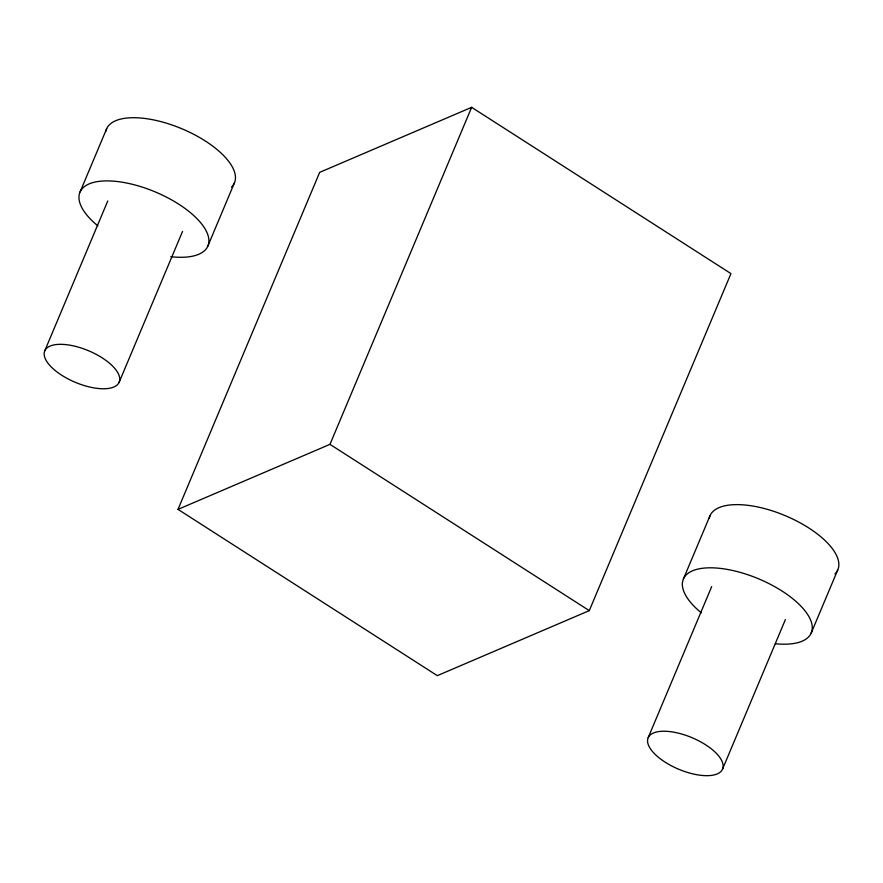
<?xml version="1.0" encoding="UTF-8"?>
<svg xmlns="http://www.w3.org/2000/svg" width="883" height="883" viewBox="0 0 883 883"><rect width="100%" height="100%" fill="white"/><g stroke="black" fill="none" stroke-linecap="round" stroke-linejoin="round"><path stroke-width="1.32" d="M80.11 191.876L106.677 128.686M44.812 350.706L107.759 200.971M119.084 382.383A40.375 17.13 22.8 0 0 69.525 345.121A40.375 17.13 22.8 0 0 57.24 372.129A40.375 17.13 22.8 0 0 119.084 382.383L182.56 231.379M207.748 246.313L234.315 183.123M178.013 509.37L319.679 172.351L471.643 107.329L730.947 273.609L589.281 610.628L437.317 675.65L178.013 509.37L329.977 444.348L471.643 107.329M683.497 578.784L710.064 515.595M648.21 737.614L711.676 586.621M722.471 769.292A40.375 17.13 22.8 0 0 672.912 732.029A40.375 17.13 22.8 0 0 660.627 759.038A40.375 17.13 22.8 0 0 722.471 769.292L785.406 619.557M811.135 633.221L837.702 570.032M329.977 444.348L589.281 610.628M709.159 518.42A69.393 29.437 22.8 0 1 788.033 516.864A69.393 29.437 22.8 0 1 834.899 574.005M701.301 612.824A69.393 29.437 22.8 0 1 706.897 567.89A69.393 29.437 22.8 0 1 802.404 607.747A69.393 29.437 22.8 0 1 775.373 643.729M105.772 131.501A69.393 29.437 22.8 0 1 184.646 129.956A69.393 29.437 22.8 0 1 231.512 187.097M97.914 225.916A69.393 29.437 22.8 0 1 103.863 180.96A69.393 29.437 22.8 0 1 199.481 221.346A69.393 29.437 22.8 0 1 170.783 256.688"/></g></svg>
